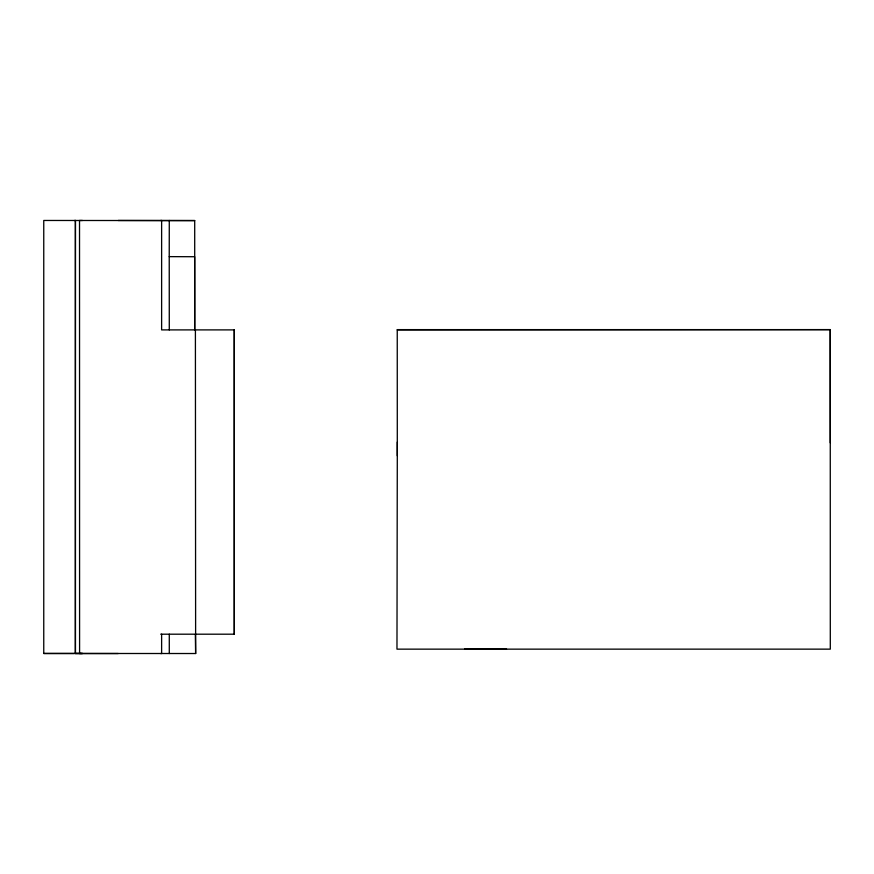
<?xml version="1.0" encoding="UTF-8"?>
<svg xmlns="http://www.w3.org/2000/svg" width="874" height="874" viewBox="0 0 874 874"><rect width="100%" height="100%" fill="white"/><g stroke="black" fill="none" stroke-linecap="round" stroke-linejoin="round"><path stroke-width="1.31" d="M74.399 220.477L75.481 220.477L75.317 653.479L82.429 653.479L43.755 653.479L43.755 220.467L194.705 220.565L194.705 329.902L194.651 256.727L169.228 256.639L169.283 220.477M160.707 220.477L161.624 220.477L161.624 329.902L234.308 329.891L234.308 634.196L161.624 634.196L161.624 653.534L160.707 653.534M169.283 653.534L169.283 634.196M195.383 634.196L195.634 653.523L195.405 329.902M397.299 455.747L397.244 329.629L830.245 329.618L830.3 649.142L396.971 649.153L397.32 442.047M506.559 649.12L464.618 648.945M195.317 329.902L194.531 329.902M75.372 653.479L195.634 653.523M82.429 220.477L79.523 220.477L79.589 653.523L118.198 653.534M397.244 329.891L830.245 329.629L830.289 442.834M160.707 634.196L161.624 634.196M43.755 653.479L74.356 653.479M118.198 220.477L194.705 220.565M169.228 256.639L169.283 329.902M75.361 220.477L75.47 653.479M234.243 329.891L234.276 634.196"/></g></svg>
